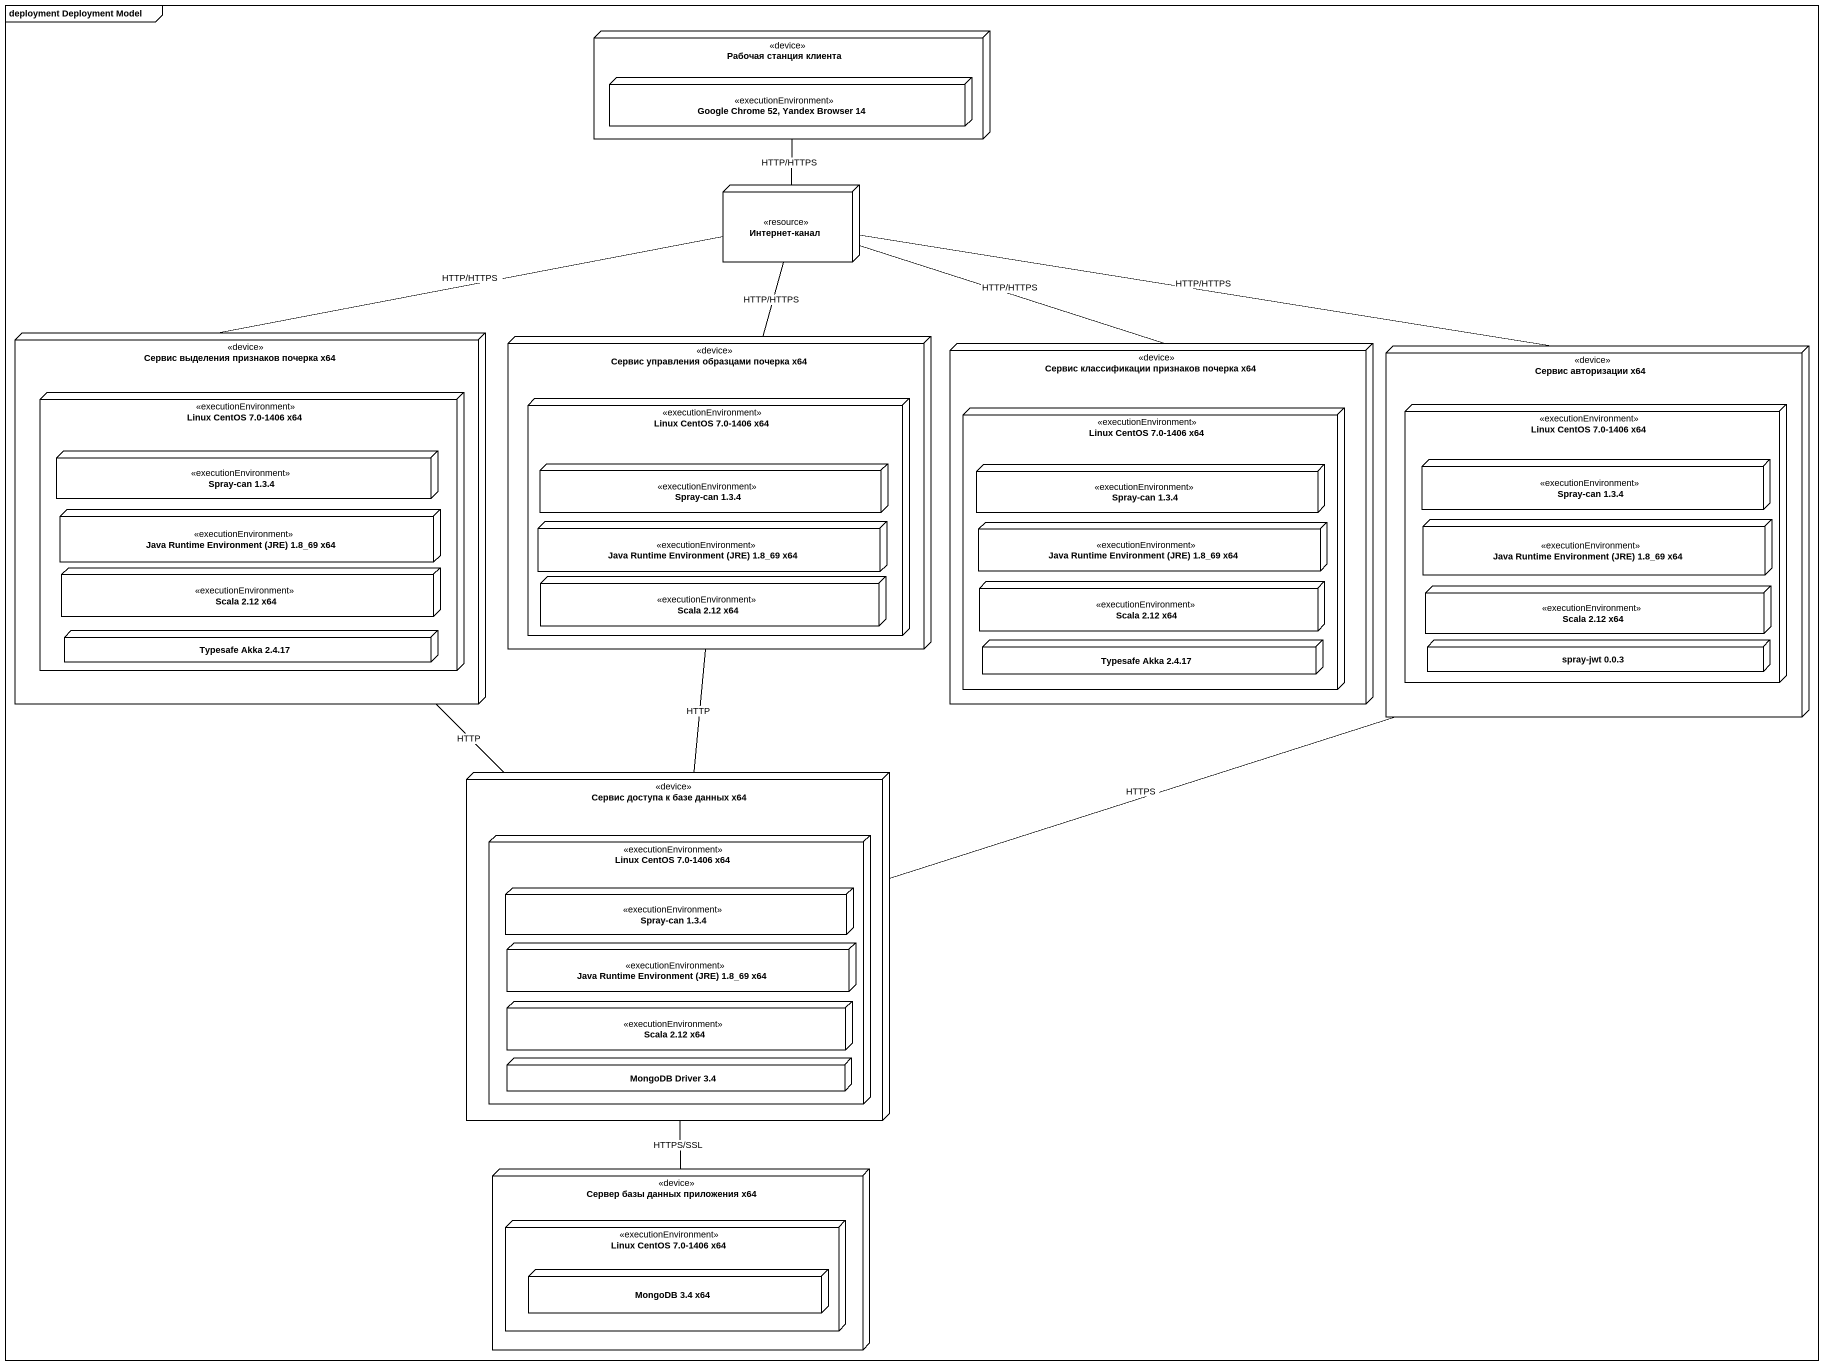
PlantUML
@startuml
mainframe deployment Deployment Model
node "Рабочая станция клиента" as Рабочая_станция_клиента <<device>> {
  node "Google Chrome 52, Yandex Browser 14" as Google_Chrome_52_Yandex <<executionEnvironment>>
}
node "Интернет-канал" as Интернет_канал <<resource>>
node "Сервис выделения признаков почерка x64" as Сервис_выделения_признаков <<device>> {
  node "Linux CentOS 7.0-1406 x64" as Linux_CentOS_7_0_1406_x64 <<executionEnvironment>> {
    node "Spray-can 1.3.4" as Spray_can_1_3_4 <<executionEnvironment>>
    node "Java Runtime Environment (JRE) 1.8_69 x64" as Java_Runtime_Environment <<executionEnvironment>>
    node "Scala 2.12 x64" as Scala_2_12_x64 <<executionEnvironment>>
    node "Typesafe Akka 2.4.17" as Typesafe_Akka_2_4_17
  }
}
node "Сервис управления образцами почерка x64" as Сервис_управления_образцами <<device>> {
  node "Linux CentOS 7.0-1406 x64" as Linux_CentOS_7_0_1406_x64_2 <<executionEnvironment>> {
    node "Spray-can 1.3.4" as Spray_can_1_3_4_2 <<executionEnvironment>>
    node "Java Runtime Environment (JRE) 1.8_69 x64" as Java_Runtime_Environment_2 <<executionEnvironment>>
    node "Scala 2.12 x64" as Scala_2_12_x64_2 <<executionEnvironment>>
  }
}
node "Сервис классификации признаков почерка x64" as Сервис_классификации <<device>> {
  node "Linux CentOS 7.0-1406 x64" as Linux_CentOS_7_0_1406_x64_3 <<executionEnvironment>> {
    node "Spray-can 1.3.4" as Spray_can_1_3_4_4 <<executionEnvironment>>
    node "Java Runtime Environment (JRE) 1.8_69 x64" as Java_Runtime_Environment_3 <<executionEnvironment>>
    node "Scala 2.12 x64" as Scala_2_12_x64_3 <<executionEnvironment>>
    node "Typesafe Akka 2.4.17" as Typesafe_Akka_2_4_17_2
  }
}
node "Сервис авторизации x64" as Сервис_авторизации_x64 <<device>> {
  node "Linux CentOS 7.0-1406 x64" as Linux_CentOS_7_0_1406_x64_4 <<executionEnvironment>> {
    node "Spray-can 1.3.4" as Spray_can_1_3_4_3 <<executionEnvironment>>
    node "Java Runtime Environment (JRE) 1.8_69 x64" as Java_Runtime_Environment_4 <<executionEnvironment>>
    node "Scala 2.12 x64" as Scala_2_12_x64_4 <<executionEnvironment>>
    node "spray-jwt 0.0.3" as spray_jwt_0_0_3
  }
}
node "Сервис доступа к базе данных x64" as Сервис_доступа_к_базе <<device>> {
  node "Linux CentOS 7.0-1406 x64" as Linux_CentOS_7_0_1406_x64_5 <<executionEnvironment>> {
    node "Spray-can 1.3.4" as Spray_can_1_3_4_5 <<executionEnvironment>>
    node "Java Runtime Environment (JRE) 1.8_69 x64" as Java_Runtime_Environment_5 <<executionEnvironment>>
    node "Scala 2.12 x64" as Scala_2_12_x64_5 <<executionEnvironment>>
    node "MongoDB Driver 3.4" as MongoDB_Driver_3_4
  }
}
node "Сервер базы данных приложения x64" as Сервер_базы_данных <<device>> {
  node "Linux CentOS 7.0-1406 x64" as Linux_CentOS_7_0_1406_x64_6 <<executionEnvironment>> {
    node "MongoDB 3.4 x64" as MongoDB_3_4_x64
  }
}
Рабочая_станция_клиента -- Интернет_канал : HTTP/HTTPS
Интернет_канал -left- Сервис_выделения_признаков : HTTP/HTTPS
Интернет_канал -- Сервис_классификации : HTTP/HTTPS
Интернет_канал -right- Сервис_авторизации_x64 : HTTP/HTTPS
Сервис_выделения_признаков -- Сервис_доступа_к_базе : HTTP
Сервис_управления_образцами -up- Интернет_канал : HTTP/HTTPS
Сервис_управления_образцами -- Сервис_доступа_к_базе : HTTP
Сервис_авторизации_x64 -left- Сервис_доступа_к_базе : HTTPS
Сервис_доступа_к_базе -- Сервер_базы_данных : HTTPS/SSL
@enduml
